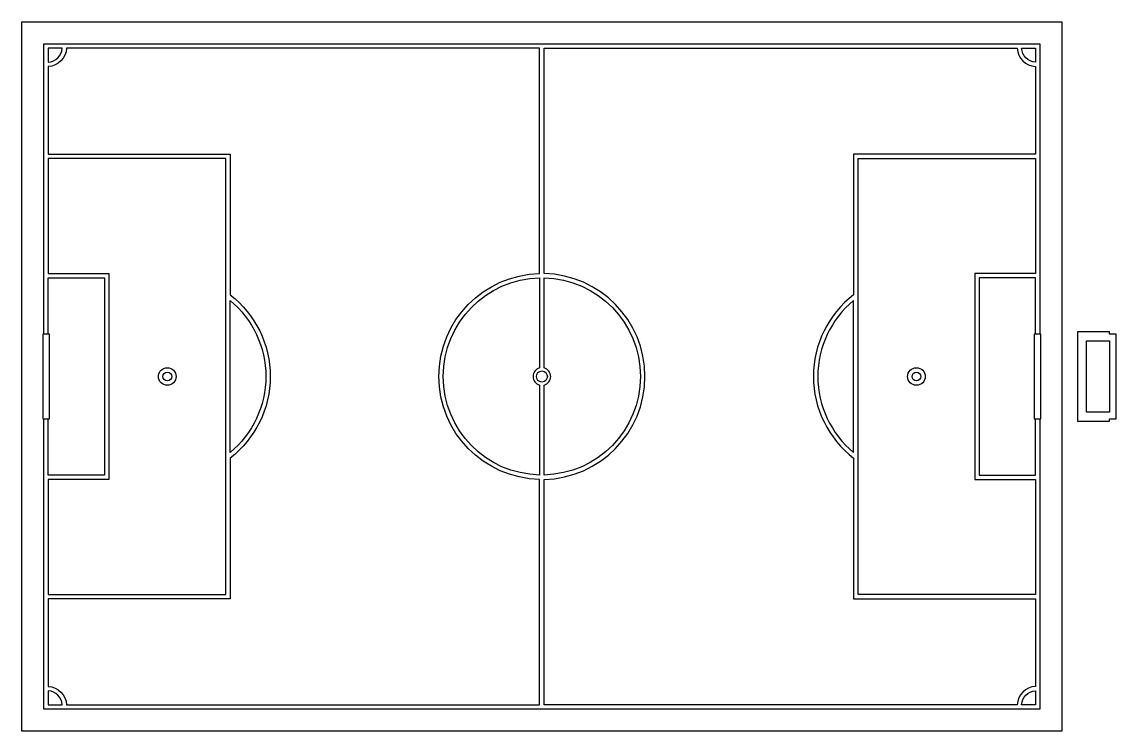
# Model space of a CAD drawing. Header units: millimetres. Extents: x 1496 to 1993, y 5323 to 5645.
import ezdxf

# ---------------------------------------------------------------- set-up
doc = ezdxf.new("R2010")
doc.units = ezdxf.units.MM

msp = doc.modelspace()

# ---------------------------------------------------------------- linework, layer by layer
for points in [[(1496.05, 5644.54), (1968.05, 5644.54), (1968.05, 5322.54), (1496.05, 5322.54)], [(1992.68, 5502.79), (1989.68, 5502.79), (1989.68, 5503.79), (1975.18, 5503.79), (1975.18, 5463.29), (1989.68, 5463.29), (1989.68, 5464.29), (1992.68, 5464.29)], [(1989.68, 5467.29), (1979.18, 5467.29), (1979.18, 5499.79), (1989.68, 5499.79)]]:
    msp.add_lwpolyline(points, close=True)
at = {"color": 1}
for points in [[(1506.05, 5502.79), (1506.05, 5634.54), (1958.05, 5634.54), (1958.05, 5502.79)], [(1508.05, 5502.79), (1508.05, 5528.29), (1533.55, 5528.29), (1533.55, 5438.79), (1508.05, 5438.79), (1508.05, 5464.29)], [(1956.05, 5502.79), (1956.05, 5528.29), (1930.55, 5528.29), (1930.55, 5438.79), (1956.05, 5438.79), (1956.05, 5464.29)], [(1958.05, 5464.29), (1958.05, 5332.54), (1506.05, 5332.54), (1506.05, 5464.29)]]:
    msp.add_lwpolyline(points, dxfattribs=at)
for points in [[(1514.33, 5632.54), (1508.05, 5632.54), (1508.05, 5626.26, 0.371687)], [(1508.05, 5624.26), (1508.05, 5584.54), (1590.55, 5584.54), (1590.55, 5520.6, -0.492468), (1590.55, 5446.48), (1590.55, 5382.54), (1508.05, 5382.54), (1508.05, 5342.82, -0.381265), (1516.33, 5334.54), (1731.05, 5334.54), (1731.05, 5436.8, -0.978834), (1731.05, 5530.28), (1731.05, 5632.54), (1516.33, 5632.54, -0.381265)], [(1956.05, 5624.26), (1956.05, 5584.54), (1873.55, 5584.54), (1873.55, 5520.6, 0.492468), (1873.55, 5446.48), (1873.55, 5382.54), (1956.05, 5382.54), (1956.05, 5342.82, 0.381265), (1947.78, 5334.54), (1733.05, 5334.54), (1733.05, 5436.8, 0.978834), (1733.05, 5530.28), (1733.05, 5632.54), (1947.78, 5632.54, 0.381265)], [(1949.78, 5632.54), (1956.05, 5632.54), (1956.05, 5626.26, -0.371687)], [(1731.05, 5479.66), (1731.05, 5438.8, -0.977898), (1731.05, 5528.28), (1731.05, 5487.41, 0.774597)], [(1733.05, 5487.41), (1733.05, 5528.28, -0.977898), (1733.05, 5438.8), (1733.05, 5479.66, 0.774597)], [(1590.55, 5449.04), (1590.55, 5518.04, -0.471002)], [(1873.55, 5449.04), (1873.55, 5518.04, 0.471002)], [(1508.05, 5340.81), (1508.05, 5334.54), (1514.33, 5334.54, 0.371687)], [(1956.05, 5340.81), (1956.05, 5334.54), (1949.78, 5334.54, -0.371687)]]:
    msp.add_lwpolyline(points, format="xyb", close=True, dxfattribs=at)
for points in [[(1508.05, 5530.29), (1535.55, 5530.29), (1535.55, 5436.79), (1508.05, 5436.79), (1508.05, 5384.54), (1588.55, 5384.54), (1588.55, 5582.54), (1508.05, 5582.54)], [(1956.05, 5530.29), (1928.55, 5530.29), (1928.55, 5436.79), (1956.05, 5436.79), (1956.05, 5384.54), (1875.55, 5384.54), (1875.55, 5582.54), (1956.05, 5582.54)]]:
    msp.add_lwpolyline(points, close=True, dxfattribs=at)
at = {"color": 7}
for points in [[(1508.55, 5502.79), (1505.55, 5502.79), (1505.55, 5464.29), (1508.55, 5464.29)], [(1958.55, 5502.79), (1955.55, 5502.79), (1955.55, 5464.29), (1958.55, 5464.29)]]:
    msp.add_lwpolyline(points, close=True, dxfattribs=at)
at = {"color": 1}
for centre, radius in [((1562.05, 5483.54), 4), ((1562.05, 5483.54), 2), ((1732.05, 5483.54), 2.5), ((1902.05, 5483.54), 4), ((1902.05, 5483.54), 2)]:
    msp.add_circle(centre, radius, dxfattribs=at)

doc.saveas('drawing.dxf')
